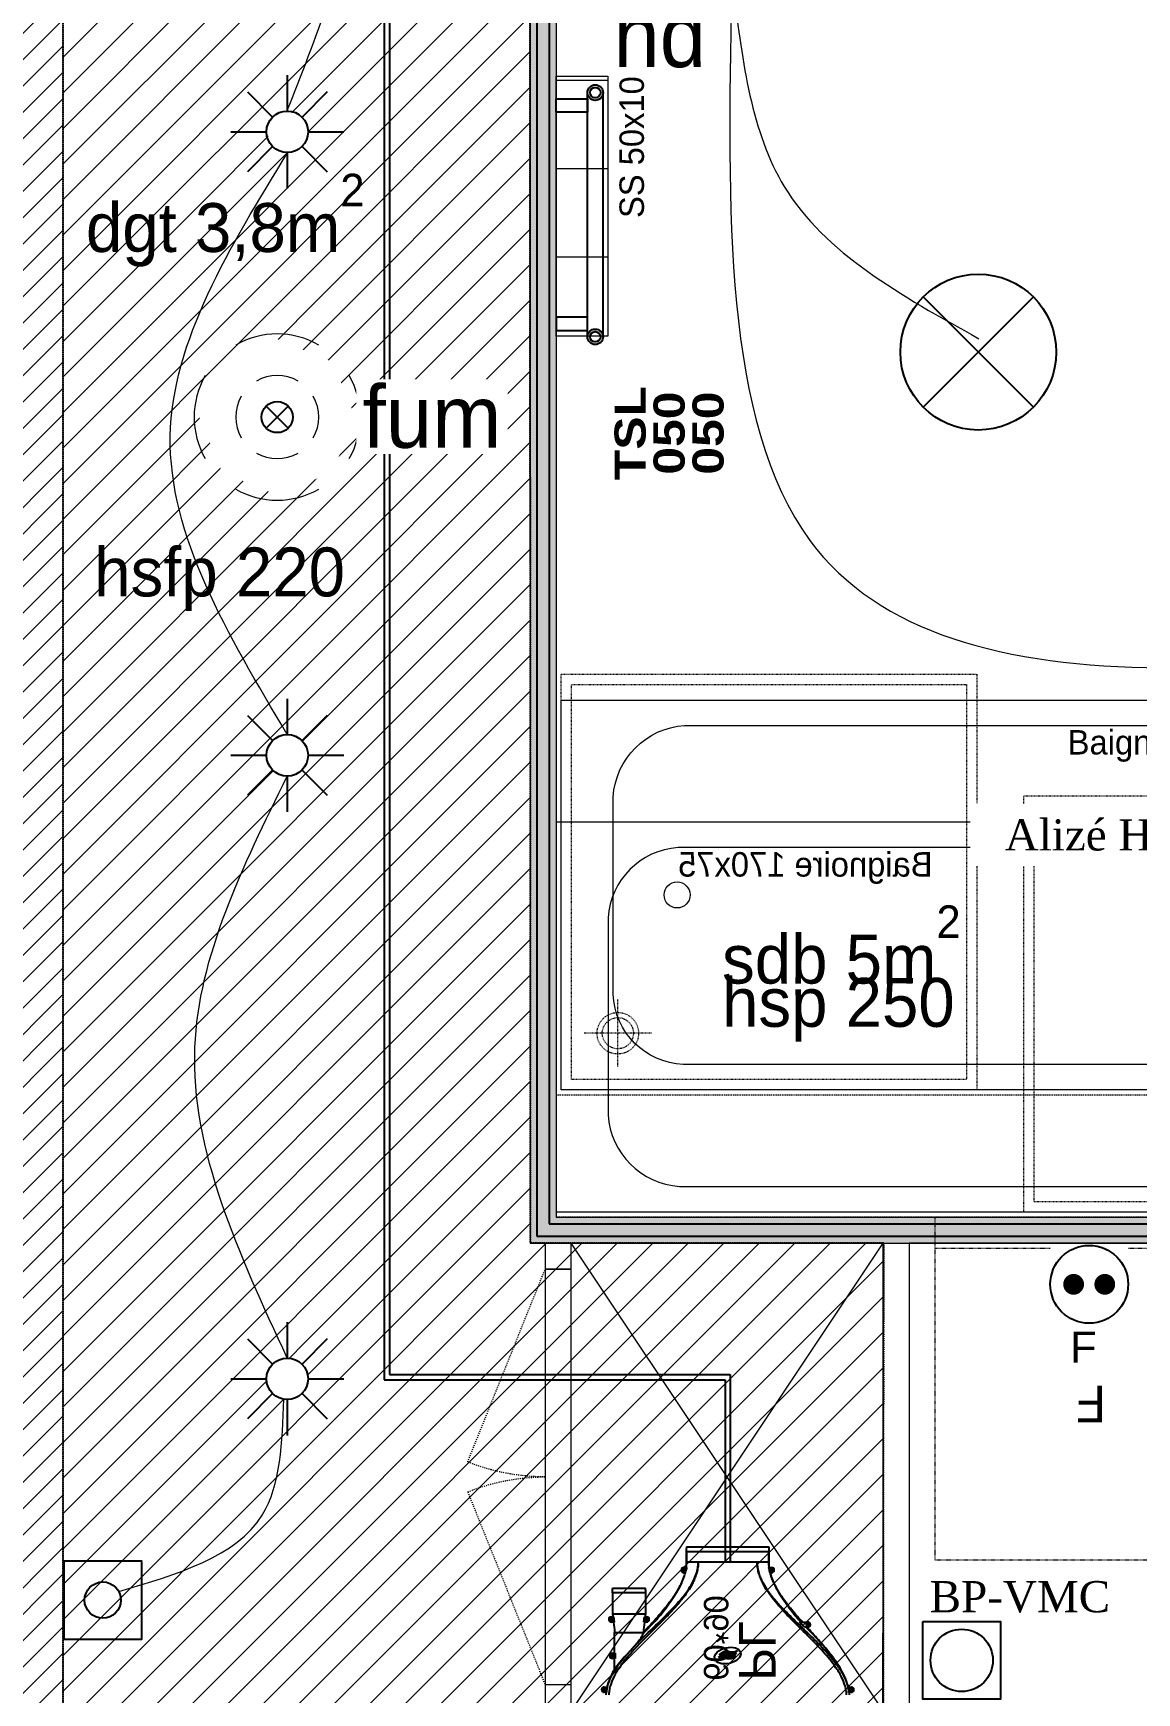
# Model space of a CAD drawing. Header units: centimetres. Extents: x 2191 to 12545, y -680 to 18662.
# Drawn here: x 8572 to 8784.5, y 7696.6 to 8016 of the extents above; entities that cross this region are included whole.
import ezdxf

# ---------------------------------------------------------------- set-up
doc = ezdxf.new("R2010")
doc.units = ezdxf.units.CM
for name, pattern in [('Style de ligne -1', [0.41664, 0.20828, -0.20836]), ('Style de ligne -11', [0.347222, 0.20828, -0.138942]), ('Style de ligne -13', [0.147638, 0.098425, -0.049213]), ('Style de ligne -19', [0.166667, 0.055556, -0.111111]), ('VW-01', [0.41656, 0.20828, -0.20828])]:
    doc.linetypes.add(name, pattern=pattern)
for name, color, linetype in [('B faience', 252, 'Style de ligne -11'), ('B Faux plafonds', 252, 'Continuous'), ('B Faux plafonds_Hatch', 252, 'Continuous'), ('B GÈnÈral_Hatch', 252, 'Continuous'), ('B Général', 252, 'Continuous'), ('C ANNOTATIONS-prestations', 252, 'Continuous'), ('C ANNOTATIONS-texte', 252, 'Continuous'), ('D SURFACES-shab', 252, 'Continuous'), ('F REMPLISSAGE-vert clair', 252, 'Continuous'), ('F REMPLISSAGE-vert foncé', 252, 'Continuous'), ('prlm-CHAUFF', 4, 'Continuous'), ('prlm-CHAUFF-CONV', 20, 'Continuous'), ('prlm-VMC', 93, 'Continuous')]:
    doc.layers.add(name, color=color, linetype=linetype)
for name, color, linetype, lineweight in [('F REMPLISSAGE-vert clair_Hatch', 7, 'Continuous', 5), ('F REMPLISSAGE-vert foncÈ_Hatch', 7, 'Continuous', 5), ('prlm-ELEC-CFO', 1, 'Continuous', 25), ('prlm-ELEC-SSI', 6, 'Continuous', 25)]:
    doc.layers.add(name, color=color, linetype=linetype, lineweight=lineweight)
doc.styles.add('Arial', font='arial.ttf')
doc.styles.add('Eurostile', font='Eurosti.TTF')
doc.styles.add('prlm-chauff-rad', font='ariblk.ttf', dxfattribs={"height": 12})
doc.styles.add('prlm-elec-cfo', font='comic.ttf', dxfattribs={"height": 12})
doc.styles.add('prlm-elec-ssi', font='comic.ttf', dxfattribs={"height": 12})
doc.styles.add('prlm-vmc', font='pala.ttf', dxfattribs={"height": 14})

# ---------------------------------------------------------------- blocks, each defined once
blk = doc.blocks.new('xi.bp-vmc-cui')
at = {"layer": 'prlm-VMC', "color": 0, "linetype": 'ByBlock', "lineweight": -2, "flags": 128}
blk.add_lwpolyline([(-7.5, 7.5), (7.5, 7.5), (7.5, -7.5), (-7.5, -7.5)], close=True, dxfattribs=at)
at = {"layer": 'prlm-VMC', "color": 0, "linetype": 'ByBlock', "lineweight": -2}
blk.add_circle((0, 0), 6, dxfattribs=at)
blk = doc.blocks.new('xi.SPOT')
at = {"color": 0, "lineweight": 5}
blk.add_wipeout([(-4, 0), (-2.83, -2.83), (0, -4), (2.83, -2.83), (4, 0), (2.83, 2.83), (0, 4), (-2.83, 2.83)], dxfattribs=at).dxf.layer = 'prlm-ELEC-CFO'
at = {"layer": 'prlm-ELEC-CFO', "color": 0, "linetype": 'ByBlock', "lineweight": -2, "flags": 128}
for points in [[(0, 10.88), (0, 4)], [(-7.69, 7.69), (-2.83, 2.83)], [(7.69, 7.69), (2.83, 2.83)], [(-10.88, 0), (-4, 0)], [(4, 0), (10.88, 0)], [(-2.83, -2.83), (-7.69, -7.69)], [(2.83, -2.83), (7.69, -7.69)], [(0, -4), (0, -10.88)]]:
    blk.add_lwpolyline(points, dxfattribs=at)
at = {"layer": 'prlm-ELEC-CFO', "color": 0, "linetype": 'ByBlock', "lineweight": -2}
blk.add_circle((0, 0), 4, dxfattribs=at)
blk = doc.blocks.new('xi.BP')
at = {"layer": 'prlm-ELEC-CFO', "color": 0, "flags": 128}
blk.add_lwpolyline([(-7.5, -7.5), (7.5, -7.5), (7.5, 7.5), (-7.5, 7.5)], close=True, dxfattribs=at)
at = {"layer": 'prlm-ELEC-CFO', "color": 0}
blk.add_circle((0, 0), 3.5, dxfattribs=at)
blk = doc.blocks.new('xi.FUM')
at = {"color": 0}
blk.add_wipeout([(-10.61, -10.61), (-15, 0), (-10.61, 10.61), (0, 15), (10.61, 10.61), (15, 0), (10.61, -10.61), (0, -15)], dxfattribs=at).dxf.layer = 'prlm-ELEC-SSI'
at = {"layer": 'prlm-ELEC-SSI', "color": 0}
for points in [[(-2.12, 2.12), (2.12, -2.12)], [(2.12, 2.12), (-2.12, -2.12)]]:
    blk.add_lwpolyline(points, dxfattribs=at)
blk.add_circle((0, 0), 3, dxfattribs=at)
at = {"layer": 'prlm-ELEC-SSI', "color": 0, "lineweight": 13}
for radius, start, end in [(16, 60, 120), (16, 150, 210), (8, 60, 120), (16, 330, 30), (8, 150, 210), (8, 330, 30), (8, 240, 300), (16, 240, 300)]:
    blk.add_arc((0, 0), radius, start, end, dxfattribs=at)
blk = doc.blocks.new('xi.PTCE')
at = {"layer": 'prlm-ELEC-CFO', "color": 0}
for points in [[(-10.61, 10.61), (10.61, -10.61)], [(10.61, 10.61), (-10.61, -10.61)]]:
    blk.add_lwpolyline(points, dxfattribs=at)
at = {"layer": 'prlm-ELEC-CFO', "color": 0, "linetype": 'ByBlock'}
blk.add_circle((0, 0), 15, dxfattribs=at)
blk = doc.blocks.new('xi.PC')
at = {"color": 0, "lineweight": 5}
blk.add_wipeout([(-7.5, -7.5), (7.5, -7.5), (7.5, 7.5), (-7.5, 7.5)], dxfattribs=at).dxf.layer = 'prlm-ELEC-CFO'
at = {"layer": 'prlm-ELEC-CFO', "color": 0, "linetype": 'ByBlock', "lineweight": 5, "const_width": 2}
for points in [[(-4, 0, 1), (-2, 0, 1)], [(2, 0, 1), (4, 0, 1)]]:
    blk.add_lwpolyline(points, format="xyb", close=True, dxfattribs=at)
at = {"layer": 'prlm-ELEC-CFO', "color": 0, "linetype": 'ByBlock', "lineweight": -2}
blk.add_circle((0, 0), 7.5, dxfattribs=at)
blk = doc.blocks.new('xi.TSL-050-050')
at = {"layer": 'prlm-CHAUFF-CONV', "linetype": 'ByBlock', "lineweight": -2}
h = blk.add_hatch(color=0, dxfattribs=at)
edge = h.paths.add_edge_path()
edge.add_arc((-23.5, 7.5), 1.5, 0, 360)
edge = h.paths.add_edge_path(flags=17)
edge.add_arc((-23.5, 7.5), 1, 0, 360)
edge = h.paths.add_edge_path()
edge.add_arc((23.5, 7.5), 1.5, 0, 360)
edge = h.paths.add_edge_path(flags=17)
edge.add_arc((23.5, 7.5), 1, 0, 360)
at = {"layer": 'prlm-CHAUFF-CONV', "color": 0, "linetype": 'ByBlock', "lineweight": -2, "flags": 128}
for points in [[(23.5, 9), (-23.5, 9)], [(23.5, 6), (-23.5, 6)]]:
    blk.add_lwpolyline(points, dxfattribs=at)
at = {"layer": 'prlm-CHAUFF-CONV', "color": 0, "linetype": 'ByBlock', "lineweight": -2}
for points in [[(-19.73, 0), (-22.27, 0), (-22.27, 6), (-19.73, 6)], [(19.73, 0), (22.27, 0), (22.27, 6), (19.73, 6)]]:
    blk.add_lwpolyline(points, close=True, dxfattribs=at)
for centre, radius in [((-23.5, 7.5), 1.5), ((-23.5, 7.5), 1), ((23.5, 7.5), 1.5), ((23.5, 7.5), 1)]:
    blk.add_circle(centre, radius, dxfattribs=at)
blk = doc.blocks.new('Frigo')
at = {"layer": 'B Général', "color": 7, "linetype": 'Style de ligne -13', "lineweight": 5, "flags": 128}
blk.add_lwpolyline([(-30, 30), (30, 30), (30, -30), (-30, -30)], close=True, dxfattribs=at)
blk.add_lwpolyline([(30, -30), (30, -36), (-30, -36), (-30, -30)], dxfattribs=at)
at = {"layer": 'B Général', "color": 7, "insert": (0, 0), "char_height": 7.06, "attachment_point": 5, "line_spacing_factor": 0.894142, "style": 'Eurostile'}
blk.add_mtext('F', dxfattribs=at)
blk = doc.blocks.new('Groupe-135-1')
at = {"layer": 'B Général', "color": 252, "linetype": 'Style de ligne -19', "lineweight": 5, "true_color": 0x989898}
for p, q in [((-29.11, -35.61), (-29.11, -22.61)), ((-22.61, -29.11), (-35.61, -29.11))]:
    blk.add_line(p, q, dxfattribs=at)
at = {"layer": 'B Général', "color": 252, "linetype": 'Style de ligne -19', "lineweight": 5, "true_color": 0x989898, "flags": 128}
for points in [[(-40, -40), (-40, 40), (40, 40), (40, -40)], [(-38, -38), (-38, 38), (38, 38), (38, -38)]]:
    blk.add_lwpolyline(points, close=True, dxfattribs=at)
at = {"layer": 'B Général', "color": 252, "linetype": 'Style de ligne -19', "lineweight": 5, "true_color": 0x989898}
for radius in [4, 3]:
    blk.add_circle((-29.11, -29.11), radius, dxfattribs=at)
blk = doc.blocks.new('Douche pointillée')
at = {"layer": 'B Général', "color": 252, "true_color": 0x989898}
blk.add_blockref('Groupe-135-1', (0, 0), dxfattribs=at)
blk = doc.blocks.new('Baignoire 75_170')
at = {"layer": 'B faience', "lineweight": 18, "flags": 128}
blk.add_lwpolyline([(-85, 38.5), (-85, -37.5), (86, -37.5)], dxfattribs=at)
at = {"layer": 'B Général', "color": 7, "linetype": 'Continuous', "lineweight": 5, "flags": 128}
blk.add_lwpolyline([(-84, -36.5), (-84, 38.5), (86, 38.5), (86, -36.5)], close=True, dxfattribs=at)
blk.add_lwpolyline([(-74, -17.85), (-74, 19.85, -0.379059), (-60.25, 33.6), (62.5, 33.6, -0.377778), (76, 20.1), (76, -17.85, -0.374545), (62.25, -31.6), (-60.5, -31.6, -0.392593), (-74, -18.1)], format="xyb", close=True, dxfattribs=at)
at = {"layer": 'B Général', "color": 7, "linetype": 'Continuous', "lineweight": 5}
blk.add_circle((-61.7, 1), 2.5, dxfattribs=at)
at = {"layer": 'B Général', "color": 8, "true_color": 0x767676}
blk.add_blockref('Douche pointillée', (-44, 3.5), dxfattribs=at)
at = {"layer": 'C ANNOTATIONS-prestations', "insert": (62.5, 26.61), "char_height": 4.706, "width": 80, "attachment_point": 9, "line_spacing_factor": 0.894142, "style": 'Eurostile'}
blk.add_mtext('Baignoire 170x75', dxfattribs=at)
blk = doc.blocks.new('PL 60.90')
at = {"layer": 'B Général', "color": 7, "linetype": 'Continuous', "lineweight": 5}
for p, q in [((-42.5, 42.83), (47.5, -17.27)), ((47.5, 42.73), (-42.5, -17.27))]:
    blk.add_line(p, q, dxfattribs=at)
at = {"layer": 'B Général', "color": 7, "linetype": 'Style de ligne -1', "lineweight": 5}
for p, q in [((-0.39, -37.19), (-37.5, -22.27)), ((5.39, -37.19), (42.5, -22.27))]:
    blk.add_line(p, q, dxfattribs=at)
at = {"layer": 'B Général', "color": 7, "linetype": 'Continuous', "lineweight": 5, "flags": 128}
for points in [[(47.5, -17.27), (47.5, 42.73), (-42.5, 42.73), (-42.5, -17.27)], [(-37.5, -17.27), (-37.5, -22.27), (-42.5, -22.27), (-42.5, -17.27)], [(47.5, -17.27), (47.5, -22.27), (42.5, -22.27), (42.5, -17.27)]]:
    blk.add_lwpolyline(points, close=True, dxfattribs=at)
at = {"layer": 'B Général', "color": 252, "linetype": 'Continuous', "lineweight": 5, "true_color": 0x888888, "flags": 128}
blk.add_lwpolyline([(42.5, -17.27), (42.5, -22.27), (-42.5, -22.27), (-42.5, -17.27)], close=True, dxfattribs=at)
at = {"layer": 'B Général', "color": 7, "linetype": 'Style de ligne -1', "lineweight": 5}
for centre, start, end in [((-37.5, -22.27), 338.1056, 0), ((42.5, -22.27), 180, 201.8944)]:
    blk.add_arc(centre, 40, start, end, dxfattribs=at)
at = {"layer": 'B Général', "color": 7, "insert": (-36.73, 22.1), "char_height": 7.059, "attachment_point": 1, "line_spacing_factor": 0.894142, "style": 'Eurostile'}
blk.add_mtext('PL', dxfattribs=at)
at = {"layer": 'C ANNOTATIONS-prestations', "insert": (-36.73, 10.61), "char_height": 4.706, "attachment_point": 4, "line_spacing_factor": 0.894142, "style": 'Eurostile'}
blk.add_mtext('60*90', dxfattribs=at)
blk = doc.blocks.new('Sèche-serviette')
at = {"layer": 'B GÈnÈral_Hatch', "linetype": 'Continuous', "lineweight": 5, "true_color": 0x444444}
h = blk.add_hatch(dxfattribs=at)
h.set_pattern_fill('H_BARDAGE V 150', color=250, style=0, pattern_type=2)
h.set_pattern_definition([(90, (0, 3.493), (17, 0), [])])
h.paths.add_polyline_path([(-25, 8.4925), (25, 8.4925), (25, -1.5075), (-25, -1.5075)])
at = {"layer": 'B Général', "color": 7, "linetype": 'Continuous', "lineweight": 5, "flags": 128}
blk.add_lwpolyline([(-25, 8.4925), (25, 8.4925), (25, -1.5075), (-25, -1.5075)], close=True, dxfattribs=at)
at = {"layer": 'C ANNOTATIONS-prestations', "insert": (25, -8.4925), "char_height": 4.706, "width": 50, "attachment_point": 9, "line_spacing_factor": 0.894142, "style": 'Eurostile'}
blk.add_mtext('SS 50x10', dxfattribs=at)

msp = doc.modelspace()

# ---------------------------------------------------------------- hatches: boundary and pattern name
at = {"layer": 'B Faux plafonds_Hatch', "linetype": 'Continuous', "lineweight": 5, "true_color": 0xaaaaaa}
h = msp.add_hatch(dxfattribs=at)
h.set_pattern_fill('F_P__SOFFITE', color=253, style=0, pattern_type=2)
h.set_pattern_definition([(45, (8862.316, 7933.679), (-3.52778, 3.30729), [])])
h.paths.add_polyline_path([(8577.69, 7693.17), (8735.7, 7693.17), (8735.8, 7783.17), (8667.79, 7783.17), (8667.69, 8044.17), (8828.38, 8044.17), (8898.38, 8044.17), (8898.38, 8180.42), (8788.99, 8180.47), (8788.99, 8330.47), (8648.99, 8330.42), (8648.99, 8180.42), (8577.69, 8180.42)])
at = {"layer": 'B GÈnÈral_Hatch', "linetype": 'Continuous', "lineweight": 5}
h = msp.add_hatch(dxfattribs=at)
h.set_pattern_fill('50_BETON', style=0, pattern_type=2)
h.set_pattern_definition([(45, (-631.1073, 4809.0284), (2.4253472, -2.6458333), [])])
h.paths.add_polyline_path([(8559.69, 7289.52), (8577.69, 7305.52), (8577.69, 8073.8), (8559.69, 8073.8)])

# ---------------------------------------------------------------- linework, layer by layer
at = {"layer": 'B Faux plafonds', "linetype": 'VW-01', "flags": 128}
msp.add_lwpolyline([(8577.69, 7693.17), (8735.7, 7693.17), (8735.8, 7783.17), (8667.79, 7783.17), (8667.69, 8044.17), (8828.38, 8044.17), (8898.38, 8044.17), (8898.38, 8180.42), (8788.99, 8180.47), (8788.99, 8330.47), (8648.99, 8330.42), (8648.99, 8180.42), (8577.69, 8180.42)], close=True, dxfattribs=at)
at = {"layer": 'B GÈnÈral_Hatch', "color": 9, "linetype": 'Continuous', "true_color": 0xc0dcc0}
for points in [[(8667.69, 8044.17), (8672.69, 8039.17), (8667.69, 7783.17), (8672.69, 7788.17)], [(8667.69, 7783.17), (8672.69, 7788.17), (8844.19, 7783.17), (8844.19, 7788.17)]]:
    msp.add_solid(points, dxfattribs=at)
at = {"layer": 'B Général', "color": 7, "linetype": 'Continuous', "lineweight": 18}
msp.add_line((8577.69, 8073.8), (8577.69, 7315.52), dxfattribs=at)
at = {"layer": 'B Général', "color": 7, "linetype": 'Continuous', "lineweight": 5}
for p, q in [((8577.69, 8073.8), (8577.69, 7315.52)), ((8735.7, 7783.17), (8735.7, 7693.17)), ((8740.7, 7783.17), (8740.7, 7688.17))]:
    msp.add_line(p, q, dxfattribs=at)
at = {"layer": 'B Général', "color": 98, "linetype": 'Continuous', "lineweight": 13, "true_color": 0x004400}
for p, q in [((8667.69, 8044.17), (8667.69, 7783.17)), ((8672.69, 8039.17), (8672.69, 7788.17)), ((8672.69, 7788.17), (8844.19, 7788.17)), ((8667.69, 7783.17), (8844.19, 7783.17))]:
    msp.add_line(p, q, dxfattribs=at)
at = {"layer": 'B Général', "color": 7, "linetype": 'Continuous', "lineweight": 13}
for p, q in [((8735.7, 7783.17), (8735.7, 7693.17)), ((8740.7, 7783.17), (8740.7, 7688.17))]:
    msp.add_line(p, q, dxfattribs=at)
at = {"layer": 'D SURFACES-shab', "lineweight": 18, "flags": 128}
for points in [[(8577.69, 8044.17), (8577.69, 7693.17), (8735.59, 7693.17), (8735.8, 7783.17), (8667.79, 7783.17), (8667.69, 8044.17)], [(8828.38, 8009.17), (8828.38, 8039.17), (8672.69, 8039.17), (8672.69, 7788.17), (8843.69, 7788.17), (8843.69, 7864.17), (8898.38, 7864.17), (8898.38, 8009.17)], [(9153.38, 7783.17), (8740.7, 7783.17), (8740.7, 7688.17), (8577.69, 7688.17), (8577.69, 7315.52), (9153.38, 7315.52)]]:
    msp.add_lwpolyline(points, close=True, dxfattribs=at)
at = {"layer": 'F REMPLISSAGE-vert clair'}
for p, q in [((8668.99, 8042.87), (8668.99, 7784.47)), ((8671.39, 8040.47), (8671.39, 7786.87)), ((8668.99, 7784.47), (8844.19, 7784.47)), ((8671.39, 7786.87), (8844.19, 7786.87))]:
    msp.add_line(p, q, dxfattribs=at)
at = {"layer": 'F REMPLISSAGE-vert clair_Hatch', "color": 9, "linetype": 'Continuous', "true_color": 0xc0dcc0}
for points in [[(8671.39, 8040.47), (8668.99, 8042.87), (8671.39, 7786.87), (8668.99, 7784.47)], [(8671.39, 7786.87), (8668.99, 7784.47), (8844.19, 7786.87), (8844.19, 7784.47)]]:
    msp.add_solid(points, dxfattribs=at)
at = {"layer": 'F REMPLISSAGE-vert foncÈ_Hatch', "color": 54, "linetype": 'Continuous', "true_color": 0x99aa00}
for points in [[(8668.99, 8042.87), (8667.69, 8044.17), (8668.99, 7784.47), (8667.69, 7783.17)], [(8672.69, 8039.17), (8671.39, 8040.47), (8672.69, 7788.17), (8671.39, 7786.87)], [(8672.69, 7788.17), (8671.39, 7786.87), (8844.19, 7788.17), (8844.19, 7786.87)], [(8668.99, 7784.47), (8667.69, 7783.17), (8844.19, 7784.47), (8844.19, 7783.17)]]:
    msp.add_solid(points, dxfattribs=at)
at = {"layer": 'F REMPLISSAGE-vert foncé', "color": 98, "linetype": 'Continuous', "lineweight": 13, "true_color": 0x004400}
for p, q in [((8667.69, 8044.17), (8667.69, 7783.17)), ((8672.69, 8039.17), (8672.69, 7788.17)), ((8672.69, 7788.17), (8844.19, 7788.17)), ((8667.69, 7783.17), (8844.19, 7783.17))]:
    msp.add_line(p, q, dxfattribs=at)
at = {"layer": 'F REMPLISSAGE-vert foncé'}
for p, q in [((8668.99, 8042.87), (8668.99, 7784.47)), ((8671.39, 8040.47), (8671.39, 7786.87)), ((8668.99, 7784.47), (8844.19, 7784.47)), ((8671.39, 7786.87), (8844.19, 7786.87))]:
    msp.add_line(p, q, dxfattribs=at)
at = {"layer": 'prlm-CHAUFF', "ltscale": 50}
for p, q in [((8639.61, 8123.48), (8639.61, 7756.86)), ((8640.61, 8123.06), (8640.61, 7757.86)), ((8639.61, 7756.86), (8705.23, 7756.86)), ((8640.61, 7757.86), (8706.23, 7757.86)), ((8705.23, 7756.86), (8705.23, 7721.73)), ((8706.23, 7757.86), (8706.23, 7721.73)), ((8697.73, 7723.83), (8713.73, 7723.83)), ((8697.83, 7724.73), (8713.63, 7724.73)), ((8697.83, 7723.83), (8697.83, 7721.73)), ((8697.83, 7721.73), (8697.83, 7723.83)), ((8713.63, 7723.83), (8713.63, 7721.73)), ((8713.63, 7721.73), (8713.63, 7723.83)), ((8697.12, 7720.18), (8697.12, 7720.28)), ((8697.12, 7720.28), (8697.22, 7720.28)), ((8697.22, 7720.18), (8697.12, 7720.18)), ((8697.22, 7720.39), (8697.32, 7720.39)), ((8697.22, 7720.28), (8697.22, 7720.39)), ((8697.22, 7720.07), (8697.22, 7720.18)), ((8697.32, 7720.07), (8697.22, 7720.07)), ((8697.83, 7720.73), (8697.27, 7720.73)), ((8697.32, 7720.39), (8697.32, 7720.28)), ((8697.32, 7720.28), (8697.43, 7720.28)), ((8697.43, 7720.18), (8697.32, 7720.18)), ((8697.32, 7720.18), (8697.32, 7720.07)), ((8697.43, 7720.28), (8697.43, 7720.18)), ((8697.57, 7719.73), (8697.78, 7720.41)), ((8697.83, 7720.73), (8697.78, 7720.41)), ((8700.06, 7721.73), (8697.83, 7721.73)), ((8711.4, 7721.73), (8700.06, 7721.73)), ((8713.63, 7721.73), (8711.4, 7721.73)), ((8713.69, 7720.41), (8713.64, 7720.73)), ((8713.64, 7720.73), (8714.19, 7720.73)), ((8713.89, 7719.73), (8713.69, 7720.41)), ((8714.03, 7720.18), (8714.03, 7720.28)), ((8714.03, 7720.28), (8714.14, 7720.28)), ((8714.14, 7720.18), (8714.03, 7720.18)), ((8714.14, 7720.39), (8714.24, 7720.39)), ((8714.14, 7720.28), (8714.14, 7720.39)), ((8714.14, 7720.07), (8714.14, 7720.18)), ((8714.24, 7720.07), (8714.14, 7720.07)), ((8714.24, 7720.39), (8714.24, 7720.28)), ((8714.24, 7720.28), (8714.35, 7720.28)), ((8714.35, 7720.18), (8714.24, 7720.18)), ((8714.24, 7720.18), (8714.24, 7720.07)), ((8714.35, 7720.28), (8714.35, 7720.18)), ((8697.27, 7719.73), (8697.57, 7719.73)), ((8714.19, 7719.73), (8713.89, 7719.73)), ((8714.85, 7717.25), (8714.82, 7717.25)), ((8689.98, 7715.83), (8683.48, 7715.83)), ((8683.58, 7716.73), (8689.88, 7716.73)), ((8683.58, 7715.83), (8683.58, 7711.73)), ((8683.58, 7715.83), (8683.58, 7711.73)), ((8689.88, 7715.83), (8689.88, 7711.73)), ((8689.88, 7715.83), (8689.88, 7711.73)), ((8696.33, 7716.71), (8696.33, 7716.71)), ((8715.14, 7716.71), (8715.11, 7716.71)), ((8683.17, 7710.78), (8683.28, 7710.78)), ((8683.17, 7710.68), (8683.17, 7710.78)), ((8683.28, 7710.68), (8683.17, 7710.68)), ((8683.28, 7710.89), (8683.38, 7710.89)), ((8683.28, 7710.78), (8683.28, 7710.89)), ((8683.28, 7710.57), (8683.28, 7710.68)), ((8683.38, 7710.57), (8683.28, 7710.57)), ((8683.33, 7711.23), (8683.76, 7711.23)), ((8683.38, 7710.89), (8683.38, 7710.78)), ((8683.38, 7710.78), (8683.49, 7710.78)), ((8683.49, 7710.68), (8683.38, 7710.68)), ((8683.38, 7710.68), (8683.38, 7710.57)), ((8683.49, 7710.78), (8683.49, 7710.68)), ((8689.88, 7711.73), (8683.58, 7711.73)), ((8683.76, 7711.23), (8683.88, 7710.29)), ((8689.58, 7710.29), (8689.7, 7711.23)), ((8689.7, 7711.23), (8690.13, 7711.23)), ((8689.97, 7710.68), (8689.97, 7710.78)), ((8689.97, 7710.78), (8690.08, 7710.78)), ((8690.08, 7710.68), (8689.97, 7710.68)), ((8690.08, 7710.89), (8690.18, 7710.89)), ((8690.08, 7710.78), (8690.08, 7710.89)), ((8690.08, 7710.57), (8690.08, 7710.68)), ((8690.18, 7710.57), (8690.08, 7710.57)), ((8690.18, 7710.89), (8690.18, 7710.78)), ((8690.18, 7710.78), (8690.29, 7710.78)), ((8690.18, 7710.68), (8690.18, 7710.57)), ((8690.29, 7710.68), (8690.18, 7710.68)), ((8690.29, 7710.78), (8690.29, 7710.68)), ((8683.88, 7710.23), (8683.33, 7710.23)), ((8683.88, 7710.29), (8683.88, 7710.23)), ((8683.93, 7708.23), (8689.53, 7708.23)), ((8683.93, 7704.23), (8683.93, 7708.23)), ((8683.93, 7704.23), (8683.93, 7708.23)), ((8689.53, 7708.07), (8691.6, 7710.23)), ((8691.6, 7710.23), (8689.53, 7708.07)), ((8689.53, 7708.07), (8689.53, 7708.23)), ((8689.53, 7708.07), (8689.53, 7708.23)), ((8689.58, 7710.23), (8689.58, 7710.29)), ((8690.13, 7710.23), (8689.58, 7710.23)), ((8720.56, 7709.23), (8719.56, 7710.23)), ((8719.56, 7710.23), (8721.17, 7710.23)), ((8721.17, 7709.23), (8720.56, 7709.23)), ((8721.02, 7709.68), (8721.02, 7709.78)), ((8721.02, 7709.78), (8721.12, 7709.78)), ((8721.12, 7709.68), (8721.02, 7709.68)), ((8721.12, 7709.89), (8721.22, 7709.89)), ((8721.12, 7709.78), (8721.12, 7709.89)), ((8721.12, 7709.57), (8721.12, 7709.68)), ((8721.22, 7709.57), (8721.12, 7709.57)), ((8721.22, 7709.89), (8721.22, 7709.78)), ((8721.22, 7709.78), (8721.33, 7709.78)), ((8721.22, 7709.68), (8721.22, 7709.57)), ((8721.33, 7709.68), (8721.22, 7709.68)), ((8721.33, 7709.78), (8721.33, 7709.68)), ((8683.53, 7704.23), (8684.08, 7704.23)), ((8684.08, 7704.23), (8684.08, 7703.23)), ((8683.37, 7703.68), (8683.37, 7703.78)), ((8683.37, 7703.78), (8683.48, 7703.78)), ((8683.48, 7703.68), (8683.37, 7703.68)), ((8683.48, 7703.89), (8683.58, 7703.89)), ((8683.48, 7703.78), (8683.48, 7703.89)), ((8683.48, 7703.57), (8683.48, 7703.68)), ((8683.58, 7703.57), (8683.48, 7703.57)), ((8684.08, 7703.23), (8683.53, 7703.23)), ((8683.58, 7703.89), (8683.58, 7703.78)), ((8683.58, 7703.78), (8683.69, 7703.78)), ((8683.58, 7703.68), (8683.58, 7703.57)), ((8683.69, 7703.68), (8683.58, 7703.68)), ((8683.69, 7703.78), (8683.69, 7703.68)), ((8683.93, 7701.11), (8683.93, 7703.23)), ((8683.93, 7701.11), (8683.93, 7703.23)), ((8681.93, 7697.73), (8682.54, 7697.73)), ((8728.92, 7697.73), (8729.53, 7697.73)), ((8681.77, 7697.18), (8681.77, 7697.28)), ((8681.77, 7697.28), (8681.88, 7697.28)), ((8681.88, 7697.18), (8681.77, 7697.18)), ((8681.88, 7697.39), (8681.98, 7697.39)), ((8681.88, 7697.28), (8681.88, 7697.39)), ((8681.88, 7697.07), (8681.88, 7697.18)), ((8681.98, 7697.07), (8681.88, 7697.07)), ((8682.37, 7696.73), (8681.93, 7696.73)), ((8681.98, 7697.39), (8681.98, 7697.28)), ((8681.98, 7697.28), (8682.09, 7697.28)), ((8681.98, 7697.18), (8681.98, 7697.07)), ((8682.09, 7697.18), (8681.98, 7697.18)), ((8682.09, 7697.28), (8682.09, 7697.18)), ((8682.37, 7696.65), (8682.37, 7696.73)), ((8729.09, 7696.65), (8729.09, 7696.73)), ((8729.53, 7696.73), (8729.09, 7696.73)), ((8729.37, 7697.18), (8729.37, 7697.28)), ((8729.37, 7697.28), (8729.48, 7697.28)), ((8729.48, 7697.18), (8729.37, 7697.18)), ((8729.48, 7697.39), (8729.58, 7697.39)), ((8729.48, 7697.28), (8729.48, 7697.39)), ((8729.48, 7697.07), (8729.48, 7697.18)), ((8729.58, 7697.07), (8729.48, 7697.07)), ((8729.58, 7697.39), (8729.58, 7697.28)), ((8729.58, 7697.28), (8729.69, 7697.28)), ((8729.58, 7697.18), (8729.58, 7697.07)), ((8729.69, 7697.18), (8729.58, 7697.18)), ((8729.69, 7697.28), (8729.69, 7697.18))]:
    msp.add_line(p, q, dxfattribs=at)
for centre, radius in [((8697.27, 7720.23), 0.3), ((8697.27, 7720.23), 0.25), ((8714.19, 7720.23), 0.3), ((8714.19, 7720.23), 0.25), ((8683.33, 7710.73), 0.3), ((8683.33, 7710.73), 0.25), ((8690.13, 7710.73), 0.3), ((8690.13, 7710.73), 0.25), ((8721.17, 7709.73), 0.3), ((8721.17, 7709.73), 0.25), ((8683.53, 7703.73), 0.3), ((8683.53, 7703.73), 0.25), ((8681.93, 7697.23), 0.3), ((8681.93, 7697.23), 0.25), ((8729.53, 7697.23), 0.3), ((8729.53, 7697.23), 0.25)]:
    msp.add_circle(centre, radius, dxfattribs=at)
for centre, radius, start, end in [((8699.72, 7724.07), 2, 160.5755, 186.7441), ((8699.72, 7724.07), 2, 160.5755, 186.7441), ((8711.74, 7724.07), 2, 353.2559, 19.4245), ((8711.74, 7724.07), 2, 353.2559, 19.4245), ((8697.27, 7720.23), 0.5, 90, 270), ((8690.66, 7721.72), 7.17, 352.0923, 353.5448), ((8690.06, 7721.74), 7.77, 352.5456, 359.9423), ((8690.01, 7721.74), 7.82, 352.5763, 359.9264), ((8690.66, 7721.72), 7.17, 353.9053, 0.1157), ((8720.84, 7721.72), 7.25, 179.9215, 187.8382), ((8721.4, 7721.74), 7.77, 180.0577, 187.4544), ((8721.45, 7721.74), 7.82, 180.0736, 187.4237), ((8726.84, 7723.21), 13.43, 192.9954, 216.0824), ((8714.19, 7720.23), 0.5, 270, 90), ((8678.81, 7726.4), 20.01, 331.0483, 332.7983), ((8678.81, 7726.4), 20.01, 331.0482, 332.7982), ((8686.22, 7722.7), 11.74, 332.3321, 345.441), ((8686.58, 7722.56), 11.35, 332.1374, 345.6929), ((8724.89, 7722.56), 11.35, 194.4106, 207.8626), ((8732.65, 7726.4), 20.01, 207.2018, 208.9518), ((8685.47, 7716.07), 2, 160.5755, 186.7441), ((8685.47, 7716.07), 2, 160.5755, 186.7441), ((8687.99, 7716.07), 2, 353.2559, 19.4245), ((8687.99, 7716.07), 2, 353.2559, 19.4245), ((8662.6, 7736.29), 39, 319.3887, 329.86), ((8662.6, 7736.29), 39, 319.3887, 329.8601), ((8748.87, 7736.29), 39, 210.1399, 220.6113), ((8748.87, 7736.29), 39, 212.5506, 220.6113), ((8683.33, 7710.73), 0.5, 90, 270), ((8690.13, 7710.73), 0.5, 270, 90), ((8683.22, 7718.33), 11.66, 315.9701, 320.4245), ((8682.97, 7718.56), 11.99, 316.0326, 320.3619), ((8728.24, 7718.33), 11.66, 219.5755, 224.0299), ((8728.49, 7718.56), 11.99, 219.6381, 223.9674), ((8721.17, 7709.73), 0.5, 270, 90), ((8683.53, 7703.73), 0.5, 90, 270), ((8660.99, 7728.28), 35.1, 315.7111, 319.5265), ((8703.25, 7687.46), 23.65, 136.4099, 144.7501), ((8681.93, 7697.23), 0.5, 90, 270), ((8694.32, 7694.87), 12.12, 163.7263, 166.3852), ((8729.53, 7697.23), 0.5, 270, 90)]:
    msp.add_arc(centre, radius, start, end, dxfattribs=at)
msp.add_ellipse((8705.73, 7703.78), major_axis=(2.49, 0.57), ratio=0.600775, dxfattribs=at)
for points, knots in [([(8700.06, 7721.73), (8700.06, 7721.56), (8700.05, 7721.39), (8700.03, 7721.05), (8700.01, 7720.88), (8699.94, 7720.38), (8699.86, 7720.05), (8699.68, 7719.39), (8699.57, 7719.07), (8699.32, 7718.44), (8699.18, 7718.13), (8698.73, 7717.23), (8698.39, 7716.66), (8697.65, 7715.57), (8697.26, 7715.04), (8696.04, 7713.5), (8695.16, 7712.53), (8693.35, 7710.62), (8692.41, 7709.69), (8690.55, 7707.83), (8689.61, 7706.9), (8687.78, 7705), (8686.89, 7704.04), (8685.65, 7702.51), (8685.26, 7701.98), (8684.7, 7701.17), (8684.52, 7700.89), (8684.18, 7700.32), (8684.01, 7700.03), (8683.56, 7699.15), (8683.3, 7698.54), (8683.03, 7697.59), (8682.96, 7697.27), (8682.87, 7696.7), (8682.85, 7696.47), (8682.84, 7696.23)], [0, 0, 0, 0, 0.015625, 0.015625, 0.03125, 0.03125, 0.0625, 0.0625, 0.09375, 0.09375, 0.125, 0.125, 0.1875, 0.1875, 0.25, 0.25, 0.375, 0.375, 0.5, 0.5, 0.625, 0.625, 0.75, 0.75, 0.8125, 0.8125, 0.84375, 0.84375, 0.875, 0.875, 0.9375, 0.9375, 0.96875, 0.96875, 0.9907189, 0.9907189, 0.9907189, 0.9907189]), ([(8687.69, 7705.49), (8688.89, 7706.74), (8690.14, 7707.94), (8692.63, 7710.33), (8693.88, 7711.53), (8695.66, 7713.4), (8696.24, 7714.04), (8697.34, 7715.36), (8697.87, 7716.05), (8698.58, 7717.14), (8698.8, 7717.52), (8699.21, 7718.3), (8699.4, 7718.71), (8699.71, 7719.54), (8699.84, 7719.97), (8699.97, 7720.62), (8700, 7720.84), (8700.04, 7721.18), (8700.05, 7721.29), (8700.06, 7721.51), (8700.06, 7721.62), (8700.06, 7721.73)], [0, 0, 0, 0, 0.25, 0.25, 0.5, 0.5, 0.625, 0.625, 0.75, 0.75, 0.8125, 0.8125, 0.875, 0.875, 0.9375, 0.9375, 0.96875, 0.96875, 0.984375, 0.984375, 1, 1, 1, 1]), ([(8711.4, 7721.73), (8711.4, 7721.56), (8711.41, 7721.39), (8711.44, 7721.05), (8711.46, 7720.87), (8711.54, 7720.37), (8711.61, 7720.03), (8711.81, 7719.37), (8711.93, 7719.05), (8712.2, 7718.42), (8712.35, 7718.11), (8712.83, 7717.22), (8713.19, 7716.65), (8713.96, 7715.57), (8714.38, 7715.05), (8715.66, 7713.53), (8716.58, 7712.57), (8718.45, 7710.69), (8719.42, 7709.77), (8721.34, 7707.92), (8722.3, 7707), (8724.16, 7705.1), (8725.07, 7704.13), (8726.32, 7702.59), (8726.72, 7702.06), (8727.28, 7701.23), (8727.46, 7700.95), (8727.8, 7700.38), (8727.97, 7700.08), (8728.42, 7699.18), (8728.67, 7698.57), (8728.94, 7697.61), (8729.01, 7697.28), (8729.09, 7696.71), (8729.11, 7696.47), (8729.12, 7696.23)], [0, 0, 0, 0, 0.015625, 0.015625, 0.03125, 0.03125, 0.0625, 0.0625, 0.09375, 0.09375, 0.125, 0.125, 0.1875, 0.1875, 0.25, 0.25, 0.375, 0.375, 0.5, 0.5, 0.625, 0.625, 0.75, 0.75, 0.8125, 0.8125, 0.84375, 0.84375, 0.875, 0.875, 0.9375, 0.9375, 0.96875, 0.96875, 0.9908046, 0.9908046, 0.9908046, 0.9908046]), ([(8728.62, 7696.23), (8728.61, 7696.47), (8728.59, 7696.7), (8728.5, 7697.27), (8728.43, 7697.59), (8728.16, 7698.54), (8727.9, 7699.15), (8727.45, 7700.03), (8727.28, 7700.32), (8726.94, 7700.89), (8726.76, 7701.17), (8726.21, 7701.98), (8725.81, 7702.51), (8724.57, 7704.04), (8723.68, 7705), (8721.85, 7706.9), (8720.92, 7707.83), (8719.05, 7709.69), (8718.11, 7710.62), (8716.3, 7712.53), (8715.42, 7713.5), (8714.2, 7715.04), (8713.81, 7715.57), (8713.07, 7716.66), (8712.73, 7717.23), (8712.28, 7718.13), (8712.14, 7718.44), (8711.89, 7719.07), (8711.78, 7719.39), (8711.6, 7720.05), (8711.53, 7720.38), (8711.45, 7720.89), (8711.43, 7721.05), (8711.41, 7721.39), (8711.4, 7721.56), (8711.4, 7721.73)], [0.0092808, 0.0092808, 0.0092808, 0.0092808, 0.03125, 0.03125, 0.0625, 0.0625, 0.125, 0.125, 0.15625, 0.15625, 0.1875, 0.1875, 0.25, 0.25, 0.375, 0.375, 0.5, 0.5, 0.625, 0.625, 0.75, 0.75, 0.8125, 0.8125, 0.875, 0.875, 0.90625, 0.90625, 0.9375, 0.9375, 0.96875, 0.96875, 0.984375, 0.984375, 1, 1, 1, 1]), ([(8696.83, 7717.69), (8696.67, 7717.35), (8696.3, 7716.64), (8695.65, 7715.59), (8694.9, 7714.5), (8694.08, 7713.42), (8693.19, 7712.34), (8692.08, 7711.04), (8690.87, 7709.69), (8689.92, 7708.66), (8689.53, 7708.23)], [0.1568082, 0.1568082, 0.1568082, 0.1568082, 0.2305418, 0.3149874, 0.4025619, 0.4929385, 0.5856877, 0.6803551, 0.8317746, 0.9509578, 0.9509578, 0.9509578, 0.9509578]), ([(8720.11, 7710.23), (8719.79, 7710.59), (8719.1, 7711.37), (8718.06, 7712.59), (8717.11, 7713.77), (8716.31, 7714.85), (8715.66, 7715.82), (8715.1, 7716.75), (8714.78, 7717.38), (8714.64, 7717.67)], [0.5730592, 0.5730592, 0.5730592, 0.5730592, 0.626259, 0.6884084, 0.7489718, 0.7930827, 0.8358988, 0.8773199, 0.9123747, 0.9123747, 0.9123747, 0.9123747]), ([(8687.69, 7705.49), (8687.92, 7705.76), (8688.15, 7706.02), (8688.56, 7706.53), (8688.75, 7706.78), (8689.09, 7707.26), (8689.24, 7707.48), (8689.41, 7707.77), (8689.45, 7707.85), (8689.51, 7707.99), (8689.53, 7708.04), (8689.53, 7708.07)], [0, 0, 0, 0, 0.25, 0.25, 0.5, 0.5, 0.75, 0.75, 0.875, 0.875, 1, 1, 1, 1]), ([(8728.92, 7697.73), (8728.86, 7698.02), (8728.78, 7698.3), (8728.59, 7698.87), (8728.49, 7699.15), (8728.14, 7699.98), (8727.88, 7700.5), (8727.29, 7701.53), (8726.97, 7702.03), (8726.3, 7703), (8725.94, 7703.48), (8724.84, 7704.88), (8724.06, 7705.77), (8722.46, 7707.52), (8721.64, 7708.38), (8720.82, 7709.23)], [0, 0, 0, 0, 0.0625, 0.0625, 0.125, 0.125, 0.25, 0.25, 0.375, 0.375, 0.5, 0.5, 0.75, 0.75, 1, 1, 1, 1]), ([(8727.13, 7701.78), (8727.03, 7701.94), (8726.71, 7702.43), (8726.14, 7703.25), (8725.4, 7704.22), (8724.61, 7705.19), (8723.68, 7706.27), (8722.63, 7707.45), (8721.71, 7708.47), (8721.17, 7709.07), (8721.02, 7709.23)], [0.1694223, 0.1694223, 0.1694223, 0.1694223, 0.1906001, 0.2339285, 0.2787061, 0.3247019, 0.3716424, 0.4351709, 0.4991397, 0.523565, 0.523565, 0.523565, 0.523565]), ([(8704.11, 7703.9), (8704.83, 7704.62), (8705.2, 7704.72), (8705.59, 7704.68), (8706.2, 7704.61), (8706.85, 7704.21), (8707.59, 7704.78)], [0, 0, 0, 0, 0.389075, 0.389075, 0.389075, 1, 1, 1, 1]), ([(8682.34, 7696.23), (8682.35, 7696.51), (8682.38, 7696.78), (8682.48, 7697.42), (8682.57, 7697.78), (8682.89, 7698.84), (8683.19, 7699.52), (8683.91, 7700.83), (8684.31, 7701.45), (8685.17, 7702.64), (8685.64, 7703.21), (8686.12, 7703.77)], [0.0331631, 0.0331631, 0.0331631, 0.0331631, 0.125, 0.125, 0.25, 0.25, 0.5, 0.5, 0.75, 0.75, 1, 1, 1, 1]), ([(8682.54, 7697.73), (8682.61, 7698.03), (8682.69, 7698.32), (8682.84, 7698.76), (8682.89, 7698.9), (8683, 7699.19), (8683.05, 7699.33), (8683.23, 7699.76), (8683.36, 7700.03), (8683.63, 7700.58), (8683.78, 7700.85), (8683.93, 7701.11)], [0, 0, 0, 0, 0.25, 0.25, 0.375, 0.375, 0.5, 0.5, 0.75, 0.75, 1, 1, 1, 1]), ([(8683.93, 7701.11), (8683.77, 7700.83), (8683.62, 7700.55), (8683.33, 7699.97), (8683.2, 7699.68), (8682.95, 7699.08), (8682.84, 7698.78), (8682.72, 7698.4), (8682.7, 7698.33), (8682.68, 7698.26)], [0, 0, 0, 0, 0.25, 0.25, 0.5, 0.5, 0.75, 0.75, 0.8062429, 0.8062429, 0.8062429, 0.8062429]), ([(8703.79, 7702.86), (8704.52, 7703.58), (8704.89, 7703.67), (8705.28, 7703.63), (8705.89, 7703.57), (8706.54, 7703.16), (8707.27, 7703.74)], [0, 0, 0, 0, 0.389075, 0.389075, 0.389075, 1, 1, 1, 1])]:
    msp.add_open_spline(points, degree=3, knots=knots, dxfattribs=at)
for points in [[(8683.58, 7711.73), (8683.58, 7711.56), (8683.59, 7711.4), (8683.6, 7711.23)], [(8683.58, 7711.73), (8683.58, 7711.56), (8683.59, 7711.4), (8683.6, 7711.23)], [(8689.88, 7711.73), (8689.88, 7711.56), (8689.87, 7711.4), (8689.86, 7711.23)], [(8689.88, 7711.73), (8689.88, 7711.56), (8689.87, 7711.4), (8689.86, 7711.23)], [(8683.72, 7710.23), (8683.82, 7709.56), (8683.93, 7708.9), (8683.93, 7708.23)], [(8683.72, 7710.23), (8683.82, 7709.56), (8683.93, 7708.9), (8683.93, 7708.23)], [(8689.74, 7710.23), (8689.65, 7709.56), (8689.53, 7708.9), (8689.53, 7708.23)], [(8689.74, 7710.23), (8689.65, 7709.56), (8689.53, 7708.9), (8689.53, 7708.23)], [(8703.95, 7703.39), (8704.67, 7704.11), (8705.05, 7704.21), (8705.44, 7704.16)], [(8705.5, 7704.32), (8705.1, 7704.36), (8704.73, 7704.26), (8704.11, 7703.9)], [(8707.43, 7704.27), (8706.61, 7703.34), (8705.96, 7703.74), (8705.34, 7703.81)], [(8705.44, 7704.16), (8706.05, 7704.1), (8706.7, 7703.7), (8707.43, 7704.27)], [(8707.59, 7704.78), (8706.76, 7703.85), (8706.11, 7704.25), (8705.5, 7704.32)], [(8705.19, 7703.27), (8704.79, 7703.32), (8704.41, 7703.22), (8703.79, 7702.86)], [(8705.34, 7703.81), (8704.95, 7703.85), (8704.57, 7703.75), (8703.95, 7703.39)], [(8707.27, 7703.74), (8706.45, 7702.8), (8705.8, 7703.21), (8705.19, 7703.27)], [(8682.54, 7697.73), (8682.47, 7697.4), (8682.41, 7697.07), (8682.37, 7696.73)], [(8729.09, 7696.73), (8729.05, 7697.07), (8728.99, 7697.4), (8728.92, 7697.73)]]:
    msp.add_open_spline(points, degree=3, dxfattribs=at)
at = {"layer": 'prlm-ELEC-CFO', "lineweight": 13}
for points in [[(8706.5, 8023.77), (8721.58, 7918.37), (8889.74, 7904.59)], [(8706.89, 8023.84), (8716.62, 7986.52), (8754.09, 7957.23)], [(8732.28, 7675.83), (8818.22, 7665.87), (8892.2, 7767.71)]]:
    msp.add_spline(points, degree=3, dxfattribs=at)

# ---------------------------------------------------------------- block references
at = {"layer": 'B Général', "color": 7}
for name, p, rotation in [('Sèche-serviette', (8681.18, 7982.74), 90), ('Frigo', (8775.7, 7752.17), 180)]:
    msp.add_blockref(name, p, dxfattribs=dict(at, rotation=rotation))
msp.add_blockref('Baignoire 75_170', (8757.69, 7849.17), dxfattribs=at)
at = {"layer": 'B Général', "color": 7, "xscale": -1}
msp.add_blockref('Baignoire 75_170', (8758.69, 7825.67), dxfattribs=at)
at = {"layer": 'B Général', "color": 7, "xscale": -1, "rotation": 270}
msp.add_blockref('PL 60.90', (8692.86, 7735.67), dxfattribs=at)
at = {"layer": 'prlm-CHAUFF-CONV', "rotation": 270}
msp.add_blockref('xi.TSL-050-050', (8672.73, 7981.09), dxfattribs=at)
at = {"layer": 'prlm-ELEC-CFO'}
for name, p in [('xi.PTCE', (8753.98, 7954.65)), ('xi.BP', (8585.41, 7714.46)), ('xi.bp-vmc-cui', (8750.79, 7702.86))]:
    msp.add_blockref(name, p, dxfattribs=at)

# ---------------------------------------------------------------- texts
at = {"layer": 'C ANNOTATIONS-prestations', "char_height": 9.412, "width": 106.0944, "attachment_point": 1, "line_spacing_factor": 0.894142, "style": 'Eurostile'}
for s, insert in [('hsfp 220', (8583.76, 7917.04)), ('hsp 250', (8704.65, 7834.2))]:
    msp.add_mtext(s, dxfattribs=dict(at, insert=insert))
at = {"layer": 'C ANNOTATIONS-texte', "char_height": 9.412, "attachment_point": 1, "line_spacing_factor": 0.894142, "style": 'Eurostile'}
for s, insert, width in [('dgt 3,8m{\\H0.6667x;\\S2^ ;}', (8582.17, 7988.97), 70.3617), ('sdb 5m{\\H0.6667x;\\S2^ ;}', (8704.65, 7848.17), 61.0472)]:
    msp.add_mtext(s, dxfattribs=dict(at, insert=insert, width=width))
at = {"layer": 'prlm-ELEC-CFO', "insert": (8744.62, 7718.12), "char_height": 6, "attachment_point": 1, "style": 'prlm-vmc'}
msp.add_mtext_dynamic_manual_height_columns('BP-VMC', width=101.1298, gutter_width=50, heights=[0], dxfattribs=at)

# ---------------------------------------------------------------- next in the draw order: block references
at = {"layer": 'prlm-ELEC-CFO'}
for name, p in [('xi.SPOT', (8620.94, 7997.04)), ('xi.SPOT', (8620.94, 7877.04)), ('xi.PC', (8775.34, 7775.23)), ('xi.SPOT', (8620.94, 7757.04))]:
    msp.add_blockref(name, p, dxfattribs=at)
at = {"layer": 'prlm-ELEC-SSI'}
msp.add_blockref('xi.FUM', (8619, 7942.14), dxfattribs=at)

# ---------------------------------------------------------------- next in the draw order: texts
at = {"layer": 'prlm-CHAUFF-CONV', "lineweight": 20, "insert": (8694.49, 7939.06), "char_height": 6, "width": 32.8236, "attachment_point": 5, "rotation": 90, "line_spacing_factor": 0.75, "style": 'prlm-chauff-rad', "bg_fill": 3, "box_fill_scale": 1.1, "bg_fill_color": 256, "bg_fill_transparency": 0}
msp.add_mtext('TSL\\P050\\P050', dxfattribs=at)
at = {"layer": 'prlm-ELEC-CFO', "lineweight": 20, "insert": (8692.65, 8015.4), "char_height": 12, "attachment_point": 5, "line_spacing_factor": 0.8, "style": 'prlm-elec-cfo', "bg_fill": 3, "box_fill_scale": 1.1, "bg_fill_color": 256, "bg_fill_transparency": 0}
msp.add_mtext('hd', dxfattribs=at)
at = {"layer": 'prlm-VMC', "ltscale": 25, "insert": (8784.75, 7861.68), "char_height": 6, "width": 58.6147, "attachment_point": 5, "line_spacing_factor": 0.8, "style": 'prlm-vmc', "bg_fill": 2}
msp.add_mtext('Alizé H 10/45', dxfattribs=at)

# ---------------------------------------------------------------- next in the draw order: linework, layer by layer
at = {"layer": 'prlm-ELEC-CFO', "lineweight": 13}
for points in [[(8620.88, 8001.04), (8633.6, 8043.21), (8620.94, 8113.04)], [(8620.94, 7881.04), (8598.41, 7938.49), (8621, 7993.02)], [(8620.94, 7761.04), (8603.15, 7820.83), (8620.94, 7873.04)], [(8588.5, 7716.1), (8616.12, 7730.82), (8620.24, 7753.11)]]:
    msp.add_spline(points, degree=3, dxfattribs=at)

# ---------------------------------------------------------------- next in the draw order: texts
at = {"layer": 'prlm-ELEC-CFO', "lineweight": 25, "style": 'Arial'}
msp.add_text('F', height=6, dxfattribs=at).set_placement((8771.66, 7760.15))
at = {"layer": 'prlm-ELEC-SSI', "lineweight": 20, "insert": (8648.81, 7942.14), "char_height": 12, "attachment_point": 5, "line_spacing_factor": 0.8, "style": 'prlm-elec-ssi', "bg_fill": 3, "box_fill_scale": 1.1, "bg_fill_color": 256, "bg_fill_transparency": 0}
msp.add_mtext('fum', dxfattribs=at)

doc.saveas('drawing.dxf')
